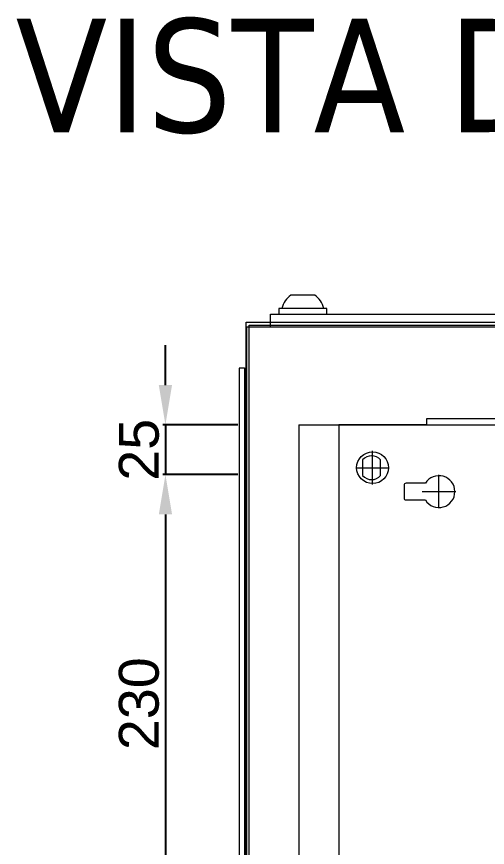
# Model space of a CAD drawing. Header units: millimetres. Extents: x 1359 to 3577, y 1333 to 3557.
# Drawn here: x 1359.4 to 1595.7, y 3139.4 to 3556.5 of the extents above; entities that cross this region are included whole.
import ezdxf
from ezdxf.enums import TextEntityAlignment as Align

# ---------------------------------------------------------------- set-up
doc = ezdxf.new("R2010")
doc.units = ezdxf.units.MM
doc.layers.add('! NO PLOT !', color=7, linetype='Continuous', true_color=0xff75dd, plot=False)
doc.layers.add('000-PI-ORMAR', color=2, linetype='Continuous')
doc.layers.add('002-PI-Kabelska kanalica', color=150, linetype='Continuous')
doc.styles.get("Standard").update_dxf_attribs({"font": 'arial.ttf'})
doc.styles.add('Tahoma', font='tahoma.ttf')
doc.dimstyles.new('ISO-25-lb', dxfattribs={"dimtxt": 8, "dimasz": 8, "dimexe": 1.25, "dimexo": 0.625, "dimtad": 1, "dimtxsty": 'Standard', "dimcen": 5, "dimadec": 0, "dimazin": 0, "dimtfac": 1, "dimtmove": 0, "dimatfit": 3, "dimfxl": 1, "dimarcsym": 0})

# ---------------------------------------------------------------- blocks, each defined once
blk = doc.blocks.new('montazna 2000x1000')
at = {"layer": '! NO PLOT !', "color": 0, "linetype": 'ByBlock', "lineweight": 0}
for p, q in [((17, 1860.1), (17, 1876.9)), ((12, 1872.47), (12, 1864.53)), ((21, 1864.53), (21, 1872.47)), ((8.6, 1868.5), (25.4, 1868.5)), ((50.3, 1848.1), (50.3, 1864.9)), ((43.49, 1860.7), (33.8, 1860.7)), ((32.8, 1859.7), (32.8, 1853.3)), ((41.9, 1856.5), (58.7, 1856.5)), ((33.8, 1852.3), (43.49, 1852.3))]:
    blk.add_line(p, q, dxfattribs=at)
blk.add_circle((17, 1868.5), 8, dxfattribs=at)
for centre, radius, start, end in [((16.5, 1868.5), 6, 41.4096, 138.5904), ((16.5, 1868.5), 6, 221.4096, 318.5904), ((50.3, 1856.5), 8, 211.6682, 148.3318), ((33.8, 1859.7), 1, 90, 180), ((33.8, 1853.3), 1, 180, 270)]:
    blk.add_arc(centre, radius, start, end, dxfattribs=at)
at = {"layer": '000-PI-ORMAR', "color": 0, "linetype": 'ByBlock', "lineweight": 0}
for p, q in [((44, 1890), (0, 1890)), ((0, 1890), (0, 0)), ((44, 1893), (44, 1890)), ((855, 1893), (44, 1893))]:
    blk.add_line(p, q, dxfattribs=at)
blk = doc.blocks.new('*D70')
at = {"layer": '002-PI-Kabelska kanalica', "color": 0, "linetype": 'ByBlock', "lineweight": -2, "ltscale": 0.25, "transparency": 16777216}
for p, q in [((1470.45, 3326.56), (1432.84, 3326.56)), ((1434.09, 3306.56), (1434.09, 3116.56)), ((1470.45, 3096.56), (1432.84, 3096.56))]:
    blk.add_line(p, q, dxfattribs=at)
at = {"layer": '002-PI-Kabelska kanalica', "color": 0, "linetype": 'ByBlock', "ltscale": 0.25, "transparency": 16777216}
for points in [[(1430.76, 3306.56), (1437.43, 3306.56), (1434.09, 3326.56)], [(1430.76, 3116.56), (1437.43, 3116.56), (1434.09, 3096.56)]]:
    blk.add_solid(points, dxfattribs=at)
at = {"layer": 'Defpoints', "color": 0, "linetype": 'ByBlock', "ltscale": 0.25, "transparency": 16777216}
for p in [(1471.07, 3326.56), (1434.09, 3096.56), (1471.07, 3096.56)]:
    blk.add_point(p, dxfattribs=at)
at = {"layer": '002-PI-Kabelska kanalica', "color": 0, "linetype": 'ByBlock', "lineweight": 0, "ltscale": 0.25, "transparency": 16777216, "insert": (1420.87, 3211.56), "char_height": 20, "attachment_point": 5, "rotation": 90}
blk.add_mtext('230', dxfattribs=at)
blk = doc.blocks.new('*D94')
at = {"layer": '002-PI-Kabelska kanalica', "color": 0, "linetype": 'ByBlock', "lineweight": -2, "ltscale": 0.25, "transparency": 16777216}
for p, q in [((1434.09, 3371.56), (1434.09, 3391.56)), ((1470.45, 3351.56), (1432.84, 3351.56)), ((1434.09, 3351.56), (1434.09, 3326.56)), ((1470.45, 3326.56), (1432.84, 3326.56)), ((1434.09, 3306.56), (1434.09, 3286.56))]:
    blk.add_line(p, q, dxfattribs=at)
at = {"layer": '002-PI-Kabelska kanalica', "color": 0, "linetype": 'ByBlock', "ltscale": 0.25, "transparency": 16777216}
for points in [[(1430.76, 3371.56), (1437.43, 3371.56), (1434.09, 3351.56)], [(1430.76, 3306.56), (1437.43, 3306.56), (1434.09, 3326.56)]]:
    blk.add_solid(points, dxfattribs=at)
at = {"layer": 'Defpoints', "color": 0, "linetype": 'ByBlock', "ltscale": 0.25, "transparency": 16777216}
for p in [(1471.07, 3351.56), (1434.09, 3326.56), (1471.07, 3326.56)]:
    blk.add_point(p, dxfattribs=at)
at = {"layer": '002-PI-Kabelska kanalica', "color": 0, "linetype": 'ByBlock', "lineweight": 0, "ltscale": 0.25, "transparency": 16777216, "insert": (1420.88, 3339.06), "char_height": 20, "attachment_point": 5, "rotation": 90}
blk.add_mtext('25', dxfattribs=at)
blk = doc.blocks.new('*U53')
at = {"layer": '002-PI-Kabelska kanalica', "color": 0, "linetype": 'ByBlock', "lineweight": 0}
for q in [(-20, 1572), (80, -100)]:
    blk.add_line((-20, -100), q, dxfattribs=at)

msp = doc.modelspace()

# ---------------------------------------------------------------- linework, layer by layer
at = {"layer": '002-PI-Kabelska kanalica', "color": 0, "linetype": 'ByBlock', "lineweight": 0}
for p, q in [((1509.071, 3416.655), (1497.071, 3416.655)), ((1515.071, 3410.055), (1491.071, 3410.055)), ((1491.071, 3410.055), (1491.071, 3407.155)), ((1515.071, 3407.155), (1515.071, 3410.055)), ((1486.821, 3400.655), (1486.821, 3407.155)), ((1486.821, 3407.155), (2454.321, 3407.155)), ((1474.571, 3380.018), (1474.571, 3403.155)), ((1474.571, 3403.155), (1486.821, 3403.155)), ((1474.759, 3400.655), (1474.759, 1416.155)), ((1970.846, 3400.655), (1474.759, 3400.655)), ((1476.071, 3400.655), (1476.071, 3401.655)), ((1476.071, 3401.655), (1486.821, 3401.655)), ((1476.071, 1416.155), (1476.071, 3400.655)), ((1486.821, 3403.155), (1973.221, 3403.155)), ((1486.821, 3401.655), (1970.846, 3401.655)), ((1473.79, 3379.957), (1471.071, 3379.957)), ((1471.071, 3379.957), (1471.071, 1428.957)), ((1474.759, 3379.786), (1473.79, 3379.957)), ((1473.79, 3379.957), (1473.79, 1428.957)), ((1474.571, 1429.155), (1474.571, 3380.018))]:
    msp.add_line(p, q, dxfattribs=at)
for centre, start, end in [((1503.467, 3407.461), 124.82083, 166.60542), ((1502.676, 3407.461), 13.39458, 55.17917)]:
    msp.add_arc(centre, 11.2, start, end, dxfattribs=at)

# ---------------------------------------------------------------- block references
msp.add_blockref('montazna 2000x1000', (1521.071, 1461.556), dxfattribs=at)
at = {"layer": '002-PI-Kabelska kanalica', "color": 0, "linetype": 'ByBlock', "lineweight": 0, "xscale": -1, "rotation": 180}
msp.add_blockref('*U53', (1521.071, 3251.556), dxfattribs=at)

# ---------------------------------------------------------------- texts
at = {"layer": '002-PI-Kabelska kanalica', "color": 0, "linetype": 'ByBlock', "lineweight": 0, "style": 'Tahoma'}
msp.add_text('VISTA DI FRONTE SENZA PORTE/   FRONT VIEW WITHOUT DOORS', height=57, dxfattribs=at).set_placement((2458.779, 3526.983), align=Align.MIDDLE_CENTER)

# ---------------------------------------------------------------- dimensions: what is measured, and where the dimension line sits
at = {"layer": '002-PI-Kabelska kanalica', "color": 0, "linetype": 'ByBlock', "lineweight": 0, "ltscale": 0.25}
dim = msp.add_linear_dim(base=(1434.092, 3326.556), p1=(1471.071, 3351.556), p2=(1471.071, 3326.556), angle=90, text='25', dimstyle='ISO-25-lb', override={"dimtxt": 20, "dimasz": 20, "dimgap": 3}, dxfattribs=at)
dim.commit()
dim.dimension.update_dxf_attribs({"geometry": '*D94', "text_midpoint": (1434.092, 3339.056), "dimtype": 160})
dim = msp.add_linear_dim(base=(1434.092, 3096.556), p1=(1471.071, 3326.556), p2=(1471.071, 3096.556), angle=90, text='230', dimstyle='ISO-25-lb', override={"dimtxt": 20, "dimasz": 20, "dimgap": 3}, dxfattribs=at)
dim.commit()
dim.dimension.update_dxf_attribs({"geometry": '*D70', "text_midpoint": (1420.874, 3211.556)})

doc.saveas('drawing.dxf')
